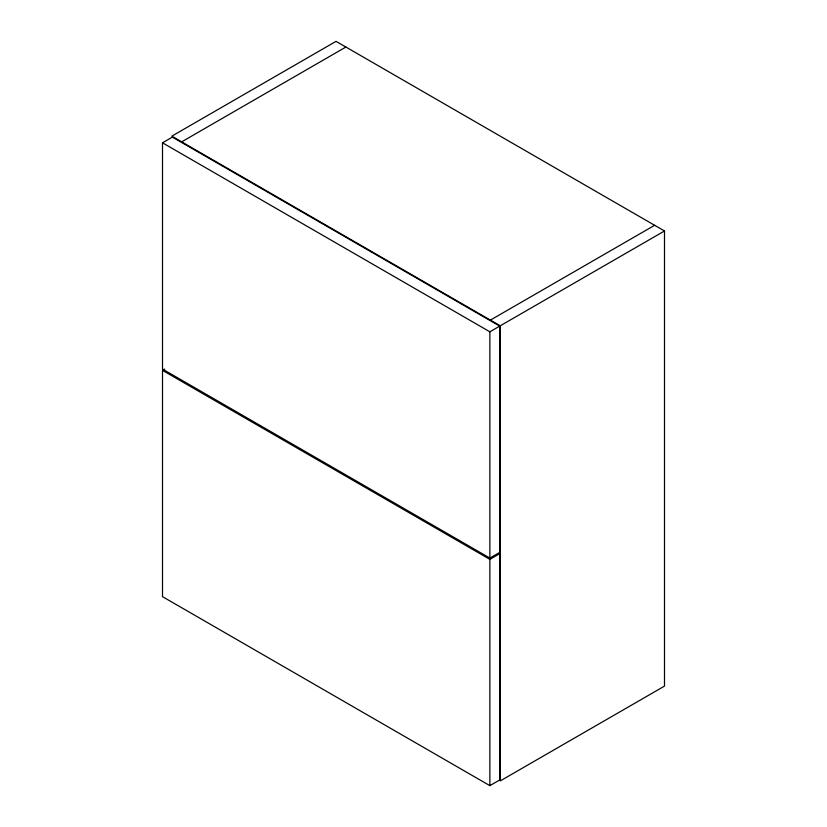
<?xml version="1.0" encoding="UTF-8"?>
<svg xmlns="http://www.w3.org/2000/svg" width="827" height="827" viewBox="0 0 827 827"><rect width="100%" height="100%" fill="white"/><g stroke="black" fill="none" stroke-linecap="round" stroke-linejoin="round"><path stroke-width="1.24" d="M162.505 142.802L172.367 137.117L499.715 326.107L499.715 552.405L489.863 558.091L162.505 369.09L162.505 142.802L489.863 331.803L499.715 326.107M181.671 141.851L345.893 47.036M162.505 370.362L489.863 559.352L499.715 553.666L499.715 779.964L489.863 785.65L162.505 596.649L162.505 370.362L164.697 369.09M490.411 320.101L654.633 225.285M500.263 325.797L664.494 230.981L664.494 686.1L500.263 780.905L500.263 325.797L171.82 136.166L336.041 41.35L664.494 230.981M489.863 331.803L489.863 558.091M489.863 559.352L489.863 785.65"/></g></svg>
